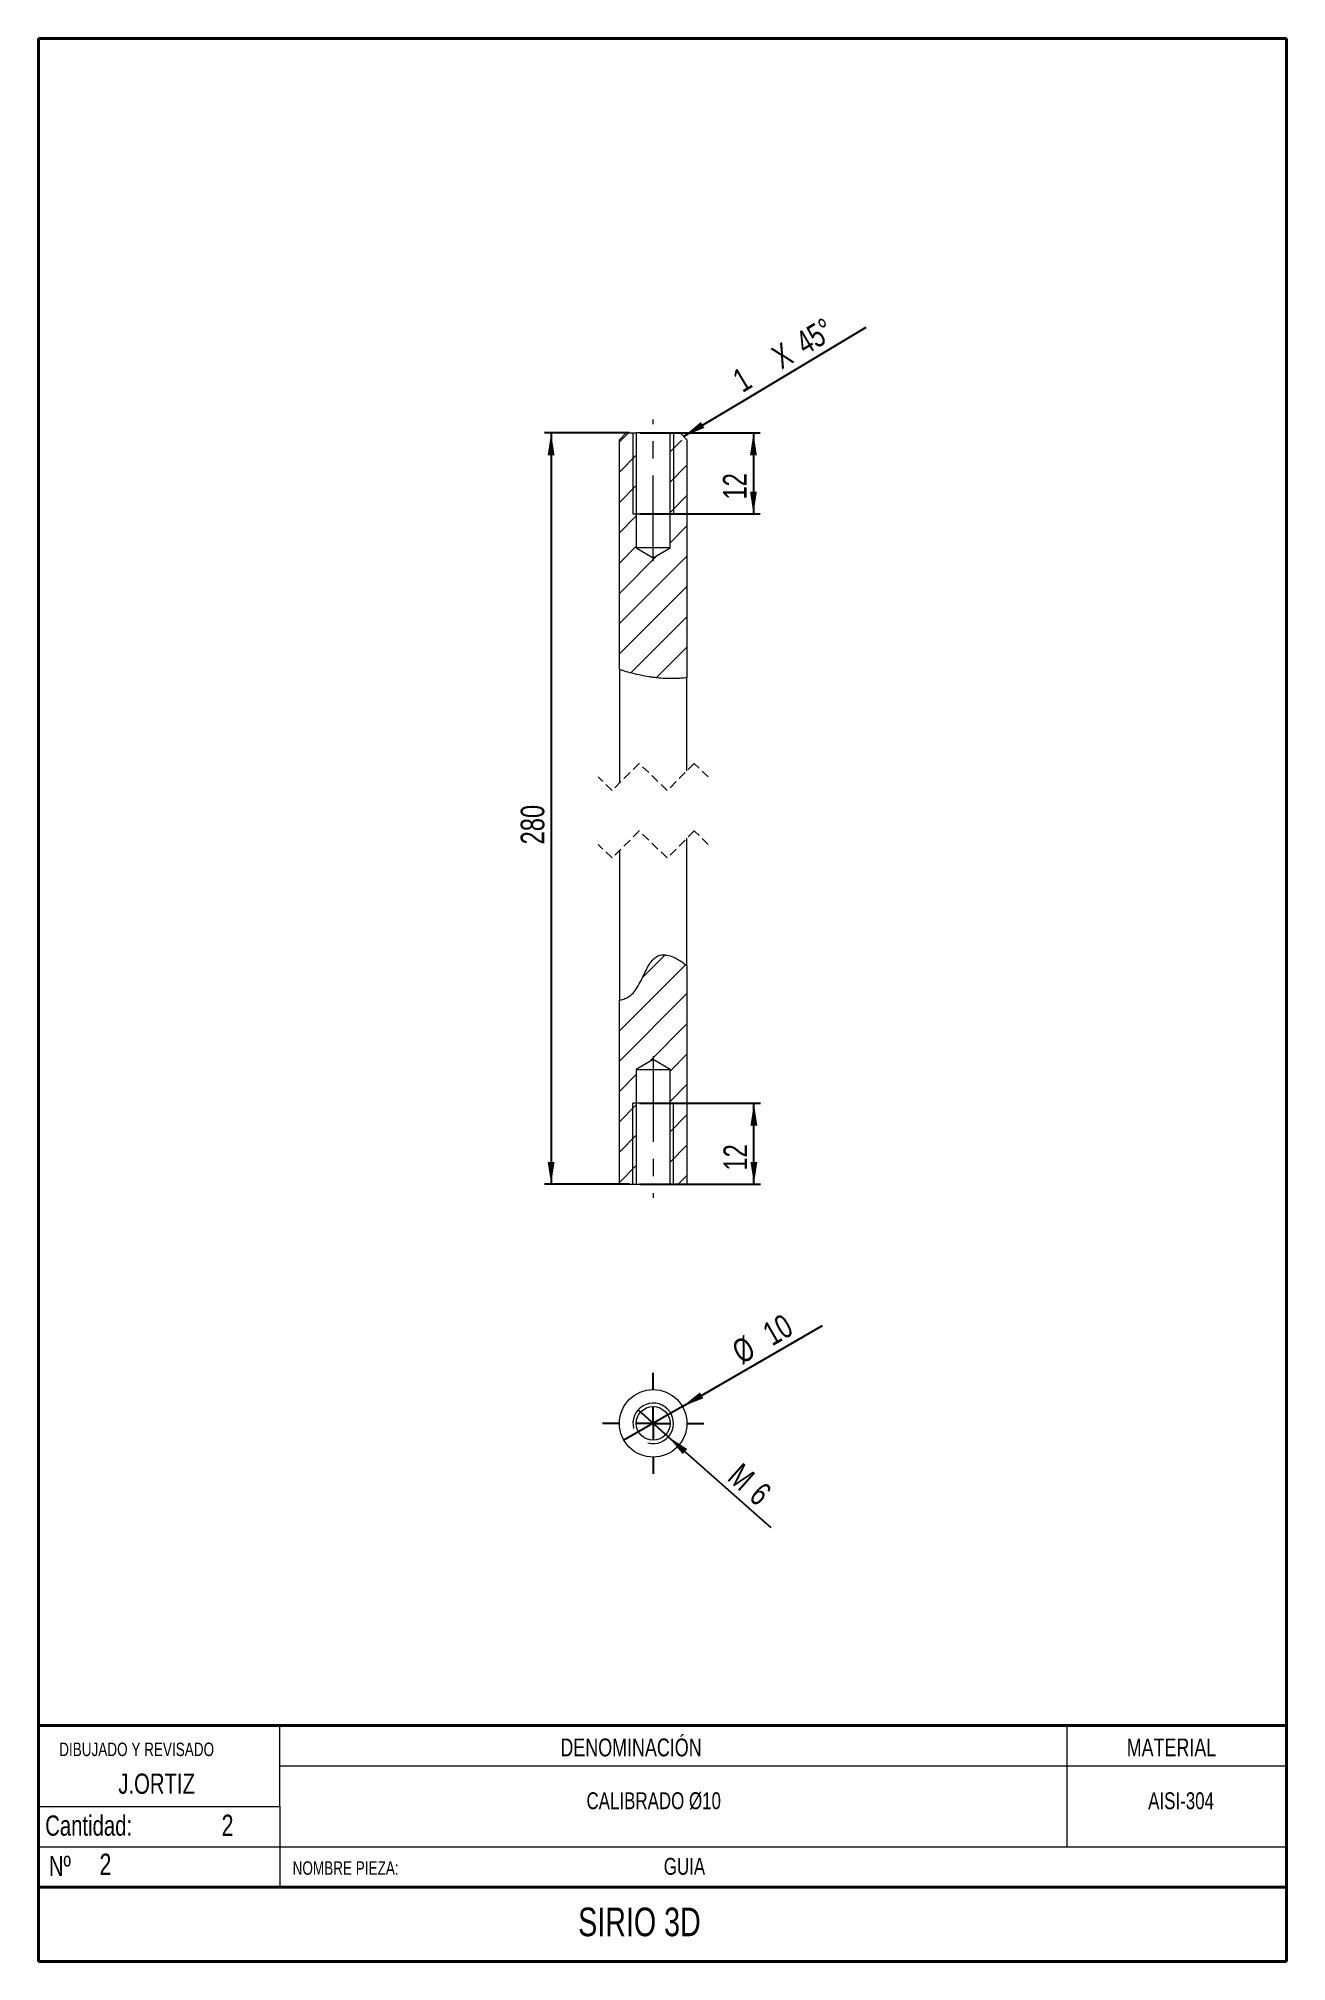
# Model space of a CAD drawing. Header units: millimetres. Extents: x 17 to 202, y 8 to 293.
import ezdxf

# ---------------------------------------------------------------- set-up
doc = ezdxf.new("R2010")
doc.units = ezdxf.units.MM
doc.linetypes.add('CENTERX2', pattern=[20.32, 12.7, -2.54, 2.54, -2.54])
doc.linetypes.add('HIDDEN', pattern=[1.905, 1.27, -0.635])
doc.layers.add('FORMAT', color=7, linetype='Continuous')
doc.styles.add('SLDTEXTSTYLE0', font='TXT', dxfattribs={"width": 0.75})
doc.dimstyles.new('SLDDIMSTYLE0', dxfattribs={"dimtxt": 3.5, "dimasz": 3.302, "dimexe": 0, "dimexo": 0.0625, "dimgap": 0.875, "dimtad": 1, "dimrnd": 1e-09, "dimzin": 12, "dimdsep": 46, "dimtxsty": 'SLDTEXTSTYLE0', "dimsah": 1, "dimcen": 0.09, "dimadec": 0, "dimazin": 3, "dimtfac": 1, "dimtofl": 0, "dimtmove": 0, "dimatfit": 3, "dimfxl": 0, "dimfrac": 2, "dimtolj": 1, "dimtzin": 12, "dimarcsym": 0})
doc.dimstyles.new('SLDDIMSTYLE1', dxfattribs={"dimtxt": 3.5, "dimasz": 3.302, "dimexe": 0, "dimexo": 0.0625, "dimgap": 0.875, "dimtad": 1, "dimrnd": 1e-09, "dimzin": 12, "dimdsep": 46, "dimtxsty": 'SLDTEXTSTYLE0', "dimblk1": 'NONE', "dimsah": 1, "dimcen": 0, "dimadec": 0, "dimazin": 3, "dimtfac": 1, "dimtmove": 0, "dimatfit": 3, "dimldrblk": 'NONE', "dimfxl": 0, "dimfrac": 2, "dimtolj": 1, "dimtzin": 12, "dimarcsym": 0})
doc.dimstyles.new('SLDDIMSTYLE2', dxfattribs={"dimtxt": 3.5, "dimasz": 3.302, "dimexe": 0, "dimexo": 0.0625, "dimgap": 0.875, "dimtad": 1, "dimrnd": 1e-09, "dimzin": 12, "dimdsep": 46, "dimtxsty": 'SLDTEXTSTYLE0', "dimblk1": 'NONE', "dimsah": 1, "dimcen": 0, "dimadec": 0, "dimazin": 3, "dimtfac": 1, "dimtmove": 0, "dimatfit": 3, "dimldrblk": 'NONE', "dimfxl": 0, "dimfrac": 2, "dimtolj": 1, "dimtzin": 12, "dimarcsym": 0})

# ---------------------------------------------------------------- blocks, each defined once
blk = doc.blocks.new('_D')
at = {"layer": 'FORMAT'}
for p, q in [((104.62, 234.53), (91.99, 234.53)), ((92.99, 234.53), (92.99, 123.19)), ((104.62, 123.19), (91.99, 123.19))]:
    blk.add_line(p, q, dxfattribs=at)
for points in [[(92.99, 234.53), (92.48, 231.23), (93.5, 231.23)], [(92.99, 123.19), (93.5, 126.49), (92.48, 126.49)]]:
    blk.add_solid(points, dxfattribs=at)
at = {"layer": 'FORMAT', "insert": (88.48, 173.56, 0.1), "char_height": 3.5, "attachment_point": 1, "rotation": 90, "style": 'SLDTEXTSTYLE0'}
blk.add_mtext('280', dxfattribs=at)
blk = doc.blocks.new('_D_1')
at = {"layer": 'FORMAT'}
for p, q in [((106.12, 135.19), (124.05, 135.19)), ((123.05, 123.19), (123.05, 135.19)), ((106.12, 123.19), (124.05, 123.19))]:
    blk.add_line(p, q, dxfattribs=at)
for points in [[(123.05, 135.19), (122.54, 131.88), (123.56, 131.88)], [(123.05, 123.19), (123.56, 126.49), (122.54, 126.49)]]:
    blk.add_solid(points, dxfattribs=at)
at = {"layer": 'FORMAT', "insert": (118.54, 125.22, 0.1), "char_height": 3.5, "attachment_point": 1, "rotation": 90, "style": 'SLDTEXTSTYLE0'}
blk.add_mtext('12', dxfattribs=at)
blk = doc.blocks.new('SW_CHAMFER_DIMENSION_0')
at = {"layer": 'FORMAT', "color": 0}
for p, q in [((0, 0), (17.79, 10.66)), ((-9.26, -5.53), (0, 0))]:
    blk.add_line(p, q, dxfattribs=at)
blk.add_solid([(-9.26, -5.53), (-6.17, -4.27), (-6.69, -3.4)], dxfattribs=at)
at = {"layer": 'FORMAT', "color": 0, "char_height": 3.5, "attachment_point": 1, "rotation": 30.9393, "style": 'SLDTEXTSTYLE0'}
for s, insert in [('45°', (6.99, 9.45, 0.1)), ('X', (3.46, 7.34, 0.1)), ('1', (-2.32, 3.87, 0.1))]:
    blk.add_mtext(s, dxfattribs=dict(at, insert=insert))
blk = doc.blocks.new('_D_2')
at = {"layer": 'FORMAT'}
for p, q in [((106.12, 234.53), (123.98, 234.53)), ((122.98, 234.53), (122.98, 222.53)), ((106.12, 222.53), (123.98, 222.53))]:
    blk.add_line(p, q, dxfattribs=at)
for points in [[(122.98, 234.53), (122.47, 231.23), (123.49, 231.23)], [(122.98, 222.53), (123.49, 225.84), (122.47, 225.84)]]:
    blk.add_solid(points, dxfattribs=at)
at = {"layer": 'FORMAT', "insert": (118.47, 224.68, 0.1), "char_height": 3.5, "attachment_point": 1, "rotation": 90, "style": 'SLDTEXTSTYLE0'}
blk.add_mtext('12', dxfattribs=at)
blk = doc.blocks.new('SW_HATCH_0')
at = {"color": 0, "linetype": 'Continuous', "lineweight": 0}
for p, q in [((0, 0), (1.32, 1.32)), ((7.5, -1.48), (9.25, 0.27)), ((0, -4.49), (2.5, -1.99)), ((7.5, -5.97), (10, -3.47)), ((0, -8.98), (2.5, -6.48)), ((7.5, -10.46), (10, -7.96)), ((0, -13.47), (2.5, -10.97)), ((7.5, -14.95), (10, -12.45)), ((0, -17.96), (2.5, -15.46)), ((0, -22.45), (5.66, -16.79)), ((0, -26.94), (10, -16.94)), ((0, -31.43), (10, -21.43)), ((1.67, -34.25), (10, -25.92)), ((5.45, -34.96), (10, -30.41)), ((3.45, -79.34), (6.77, -76.02)), ((0, -87.28), (9.79, -77.49)), ((0, -91.77), (10, -81.77)), ((0, -82.79), (0.08, -82.71)), ((4.34, -91.93), (10, -86.27)), ((7.5, -93.26), (10, -90.76)), ((0, -96.27), (2.5, -93.77)), ((7.5, -97.75), (10, -95.25)), ((0, -100.76), (2.5, -98.26)), ((7.5, -102.24), (10, -99.74)), ((0, -105.25), (2.5, -102.75)), ((7.5, -106.73), (10, -104.23)), ((0, -109.74), (2.5, -107.24)), ((8.68, -110.03), (10, -108.72))]:
    blk.add_line(p, q, dxfattribs=at)
blk = doc.blocks.new('_D_3')
at = {"layer": 'FORMAT'}
for q in [(133.22, 102.25), (103.79, 85.26)]:
    blk.add_line((112.45, 90.26), q, dxfattribs=at)
blk.add_solid([(112.45, 90.26), (115.56, 91.47), (115.05, 92.35)], dxfattribs=at)
at = {"layer": 'FORMAT', "char_height": 3.5, "attachment_point": 1, "rotation": 30, "style": 'SLDTEXTSTYLE0'}
for s, insert in [('10', (124.01, 102.18, 0.1)), ('%%c', (119.46, 99.49, 0.1))]:
    blk.add_mtext(s, dxfattribs=dict(at, insert=insert))
blk = doc.blocks.new('_NONE')
blk = doc.blocks.new('_D_4')
at = {"layer": 'FORMAT'}
for q in [(105.87, 89.75), (125.56, 72.3)]:
    blk.add_line((110.36, 85.77), q, dxfattribs=at)
blk.add_solid([(110.36, 85.77), (112.5, 83.2), (113.17, 83.96)], dxfattribs=at)
at = {"layer": 'FORMAT', "char_height": 3.5, "attachment_point": 1, "rotation": 318.4521, "style": 'SLDTEXTSTYLE0'}
for s, insert in [('M', (121.26, 82.1, 0.1)), ('6', (124.46, 79.26, 0.1))]:
    blk.add_mtext(s, dxfattribs=dict(at, insert=insert))
blk = doc.blocks.new('SW_CENTERMARKSYMBOL_0')
at = {"layer": 'FORMAT', "color": 0}
for p, q in [((0, 5), (0, 7.5)), ((-5, 0), (-7.5, 0)), ((0, 0), (-2.5, 0)), ((0, 0), (0, 2.5)), ((0, 0), (0, -2.5)), ((0, 0), (2.5, 0)), ((5, 0), (7.5, 0)), ((0, -5), (0, -7.5))]:
    blk.add_line(p, q, dxfattribs=at)

msp = doc.modelspace()

# ---------------------------------------------------------------- linework, layer by layer
at = {"color": 7, "linetype": 'Continuous', "lineweight": 40}
for p, q in [((17, 8), (17, 293)), ((17, 293), (202, 293)), ((202, 64), (202, 293)), ((202, 8), (202, 64)), ((17, 43), (202, 43)), ((17, 19), (202, 19)), ((17, 8), (202, 8))]:
    msp.add_line(p, q, dxfattribs=at)
at = {"color": 7, "linetype": 'Continuous', "lineweight": 15}
for p, q in [((104.118, 234.533), (103.118, 233.533)), ((104.118, 234.533), (105.618, 234.533)), ((105.618, 234.533), (105.618, 217.533)), ((110.618, 234.533), (105.618, 234.533)), ((110.618, 217.533), (110.618, 234.533)), ((110.618, 234.533), (112.118, 234.533)), ((113.118, 233.533), (112.118, 234.533)), ((103.118, 199.482), (103.118, 233.533)), ((113.118, 233.533), (113.118, 198.25)), ((105.618, 217.533), (108.118, 216.031)), ((110.618, 217.533), (105.618, 217.533)), ((108.118, 216.031), (110.618, 217.533)), ((103.118, 199.482), (103.118, 182.646)), ((113.118, 184.472), (113.118, 198.25)), ((113.118, 155.555), (113.118, 174.472)), ((103.118, 172.646), (103.118, 150.492)), ((113.118, 155.555), (113.118, 123.186)), ((103.118, 123.186), (103.118, 150.492)), ((108.118, 141.688), (105.618, 140.186)), ((105.618, 140.186), (105.618, 123.186)), ((105.618, 140.186), (110.618, 140.186)), ((110.618, 140.186), (108.118, 141.688)), ((110.618, 123.186), (110.618, 140.186)), ((103.118, 123.186), (105.618, 123.186)), ((105.618, 123.186), (110.618, 123.186)), ((110.618, 123.186), (113.118, 123.186)), ((52.804, 19), (52.79, 43)), ((169.464, 25), (169.464, 43)), ((52.794, 37), (202, 37)), ((17, 31), (52.797, 31)), ((17, 25), (202, 25))]:
    msp.add_line(p, q, dxfattribs=at)
at = {"color": 7, "linetype": 'Continuous', "lineweight": 0}
for p, q in [((105.118, 234.533), (105.118, 222.533)), ((111.118, 234.533), (111.118, 222.533)), ((105.118, 222.533), (111.118, 222.533)), ((105.118, 123.186), (105.118, 135.186)), ((111.118, 135.186), (105.118, 135.186)), ((111.118, 123.186), (111.118, 135.186))]:
    msp.add_line(p, q, dxfattribs=at)
at = {"color": 7, "linetype": 'HIDDEN', "lineweight": 0}
for p, q in [((106.031, 185.559), (102.031, 181.559)), ((110.206, 181.559), (106.031, 185.559)), ((114.206, 185.559), (110.206, 181.559)), ((116.293, 183.559), (114.206, 185.559)), ((102.031, 181.559), (99.943, 183.559)), ((106.031, 175.559), (102.031, 171.559)), ((110.206, 171.559), (106.031, 175.559)), ((114.206, 175.559), (110.206, 171.559)), ((116.293, 173.559), (114.206, 175.559)), ((102.031, 171.559), (99.943, 173.559))]:
    msp.add_line(p, q, dxfattribs=at)
at = {"color": 7, "linetype": 'Continuous', "lineweight": 15}
for radius in [5, 2.5]:
    msp.add_circle((108.118, 87.757), radius, dxfattribs=at)
at = {"color": 7, "linetype": 'Continuous', "lineweight": 0}
msp.add_arc((108.118, 87.757), 3, 255, 195, dxfattribs=at)
at = {"color": 7, "linetype": 'Continuous', "lineweight": 15}
for points, knots in [([(108.118, 198.308), (107.946, 198.331), (107.244, 198.425), (106.08, 198.641), (104.758, 198.968), (103.804, 199.253), (103.299, 199.42), (103.129, 199.478), (103.118, 199.482)], [0, 0, 0, 0, 0.1014103, 0.4127808, 0.689768, 0.8952323, 0.993298, 1, 1, 1, 1]), ([(113.118, 198.25), (113.025, 198.241), (112.662, 198.202), (111.881, 198.144), (110.679, 198.116), (109.372, 198.167), (108.49, 198.266), (108.118, 198.308)], [0, 0, 0, 0, 0.0562784, 0.218248, 0.4684325, 0.7761225, 1, 1, 1, 1]), ([(108.118, 156.532), (108.293, 156.686), (108.652, 157.001), (109.364, 157.224), (110.229, 157.195), (111.259, 156.838), (112.181, 156.276), (112.81, 155.805), (113.062, 155.601), (113.118, 155.555)], [0, 0, 0, 0, 0.1235943, 0.2525909, 0.3868562, 0.5802166, 0.8271321, 0.9611155, 1, 1, 1, 1]), ([(103.118, 150.492), (103.204, 150.507), (103.545, 150.569), (104.129, 150.76), (104.856, 151.204), (105.51, 151.931), (106.083, 152.882), (106.738, 154.209), (107.317, 155.477), (107.895, 156.303), (108.11, 156.524), (108.118, 156.532)], [0, 0, 0, 0, 0.0321739, 0.1275196, 0.2244211, 0.3421563, 0.4833563, 0.6320448, 0.8868103, 0.9955559, 1, 1, 1, 1])]:
    msp.add_open_spline(points, degree=3, knots=knots, dxfattribs=at)
at = {"layer": 'FORMAT', "linetype": 'CENTERX2', "lineweight": 0}
for p, q in [((108.118, 215.533), (108.118, 236.533)), ((108.118, 142.186), (108.118, 121.186))]:
    msp.add_line(p, q, dxfattribs=at)

# ---------------------------------------------------------------- block references
at = {"color": 7, "linetype": 'Continuous', "lineweight": 0}
msp.add_blockref('SW_HATCH_0', (103.118, 233.217), dxfattribs=at)
at = {"layer": 'FORMAT'}
for name, p in [('SW_CHAMFER_DIMENSION_0', (121.882, 239.56)), ('SW_CENTERMARKSYMBOL_0', (108.118, 87.757))]:
    msp.add_blockref(name, p, dxfattribs=at)

# ---------------------------------------------------------------- texts
at = {"color": 7, "linetype": 'Continuous', "lineweight": 0, "style": 'SLDTEXTSTYLE0'}
for s, insert, char_height, attachment_point in [('DIBUJADO Y REVISADO', (20.075, 40.445), 2, 1), ('DENOMINACIÓN', (94.368, 41.054), 2.64583, 1), ('MATERIAL', (178.309, 41.054), 2.6458, 1), ('J.ORTIZ', (34.519, 35.86), 3, 2), ('CALIBRADO Ø10', (108.2, 33.081), 2.5, 2), ('AISI-304', (186.368, 33.081), 2.5, 2), ('2', (45.028, 29.775), 3.175, 2), ('Nº', (18.539, 23.664), 3, 1), ('NOMBRE PIEZA:', (54.675, 22.851), 2, 1), ('GUIA', (112.757, 23.357), 2.5, 2)]:
    msp.add_mtext(s, dxfattribs=dict(at, insert=insert, char_height=char_height, attachment_point=attachment_point))
at = {"layer": 'FORMAT', "attachment_point": 1, "style": 'SLDTEXTSTYLE0'}
for s, insert, char_height in [('Cantidad:', (18.001, 29.651), 3), ('2', (26.043, 23.99), 3.175), ('SIRIO 3D', (97, 15.991), 4.2333)]:
    msp.add_mtext(s, dxfattribs=dict(at, insert=insert, char_height=char_height))

# ---------------------------------------------------------------- dimensions: what is measured, and where the dimension line sits
at = {"layer": 'FORMAT'}
dim = msp.add_linear_dim(base=(92.989, 123.186), p1=(105.618, 234.533), p2=(105.618, 123.186), angle=90, text='280', dimstyle='SLDDIMSTYLE0', dxfattribs=at)
dim.commit()
dim.dimension.update_dxf_attribs({"geometry": '_D', "text_midpoint": (92.989, 178.862), "dimtype": 160})
for base, p1, p2, picture, middle in [((122.983, 222.533), (105.118, 234.533), (105.118, 222.533), '_D_2', (122.983, 228.686)), ((123.053, 135.186), (105.118, 123.186), (105.118, 135.186), '_D_1', (123.053, 129.225))]:
    dim = msp.add_linear_dim(base=base, p1=p1, p2=p2, angle=90, dimstyle='SLDDIMSTYLE0', dxfattribs=at)
    dim.commit()
    dim.dimension.update_dxf_attribs({"geometry": picture, "text_midpoint": middle, "dimtype": 160})
dim = msp.add_diameter_dim_2p(p1=(103.788, 85.257), p2=(112.448, 90.257), dimstyle='SLDDIMSTYLE1', dxfattribs=at)
dim.commit()
dim.dimension.update_dxf_attribs({"geometry": '_D_3', "text_midpoint": (127.616, 99.014), "dimtype": 163})
dim = msp.add_diameter_dim_2p(p1=(105.873, 89.747), p2=(110.363, 85.767), text='M<>', dimstyle='SLDDIMSTYLE2', override={"dimpost": '<>'}, dxfattribs=at)
dim.commit()
dim.dimension.update_dxf_attribs({"geometry": '_D_4', "text_midpoint": (122.072, 75.391), "dimtype": 163})

doc.saveas('drawing.dxf')
